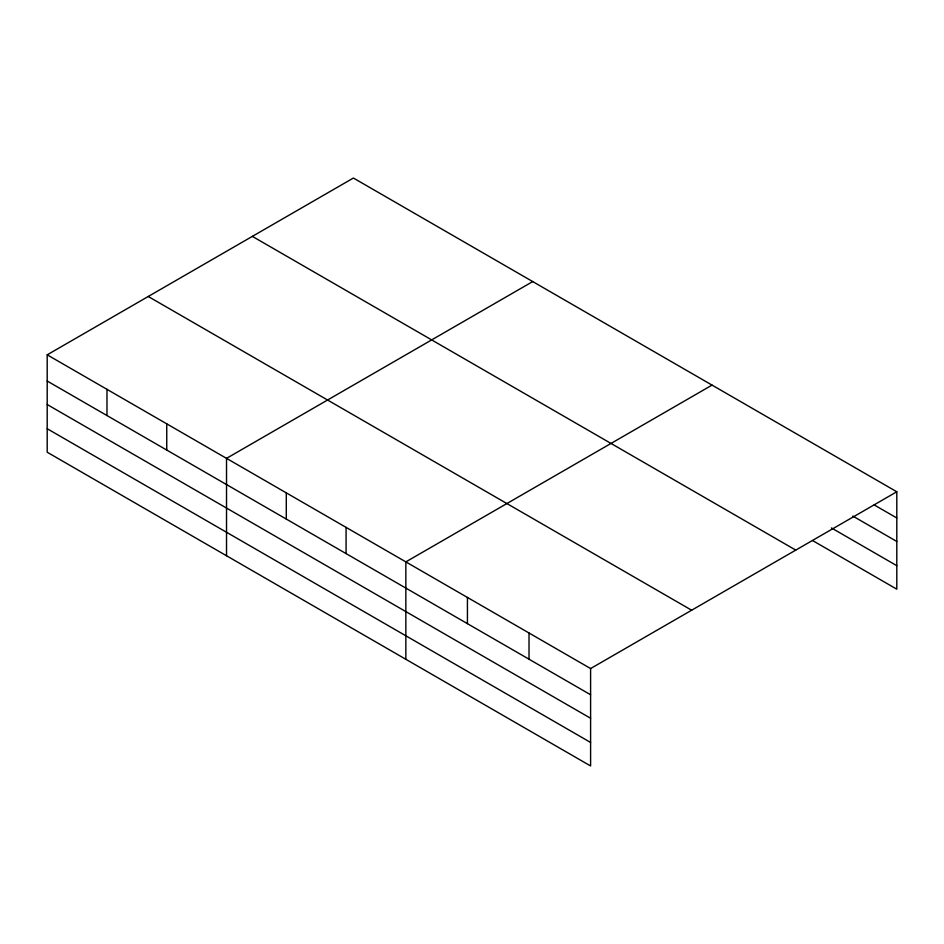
<?xml version="1.0" encoding="UTF-8"?>
<svg xmlns="http://www.w3.org/2000/svg" width="944" height="944" viewBox="0 0 944 944"><rect width="100%" height="100%" fill="white"/><g stroke="black" fill="none" stroke-linecap="round" stroke-linejoin="round"><path stroke-width="1.42" d="M590.602 718.254L590.602 668.553L47.2 354.826L47.2 452.223L590.602 765.962L590.602 718.254L47.2 404.528M812.595 540.558L896.8 589.174L896.8 491.777L353.398 178.038L47.2 354.826M532.723 281.572L226.525 458.359L226.525 555.756M712.047 385.105L405.849 561.892L405.849 659.29M590.602 668.553L896.8 491.777M874.179 504.91L896.8 517.973M852.81 516.073L896.8 541.467M831.44 527.944L896.8 565.68M252.355 236.378L795.757 550.104M148.243 296.487L691.645 610.213M47.2 381.034L590.602 694.76M47.2 428.729L590.602 742.456M529.018 632.999L529.018 659.207M467.433 597.446L467.433 623.642M346.07 527.377L346.07 553.585M286.292 492.862L286.292 519.07M166.746 423.844L166.746 450.052M106.979 389.341L106.979 415.537"/></g></svg>
